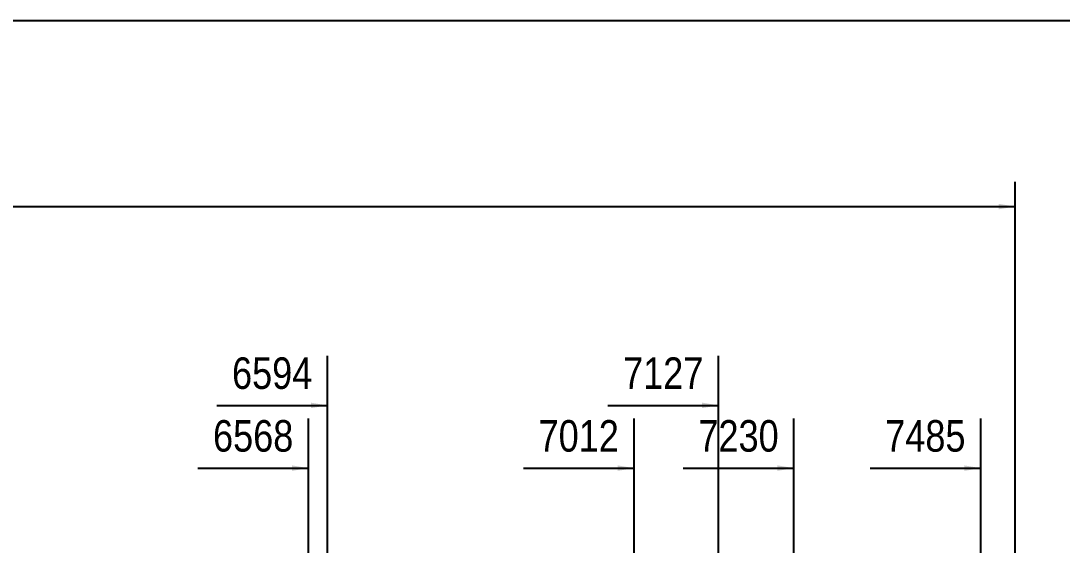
# Model space of a CAD drawing. Header units: millimetres. Extents: x -32 to 370, y -197 to 80.
# Drawn here: x 227.9 to 322.5, y 32.8 to 80.4 of the extents above; entities that cross this region are included whole.
import ezdxf

# ---------------------------------------------------------------- set-up
doc = ezdxf.new("R2010")
doc.units = ezdxf.units.MM
doc.styles.add('Arial Narrow', font='ARIALN.TTF', dxfattribs={"height": 0.2})

# ---------------------------------------------------------------- blocks, each defined once
blk = doc.blocks.new('Unknown-627306814-1201')
at = {"color": 5, "linetype": 'Continuous'}
blk.add_line((370.437, 80.433), (-29.563, 80.433), dxfattribs=at)
blk = doc.blocks.new('StraightDimension-627306814-4839 - 1589')
at = {"linetype": 'Continuous'}
blk.add_hatch(color=7, dxfattribs=at).paths.add_polyline_path([(313.613, 40.036), (315.113, 39.786), (313.613, 39.536)])
at = {"color": 7, "linetype": 'Continuous'}
for p, q in [((315.113, 27), (315.113, 44.286)), ((305.051, 39.786), (315.113, 39.786))]:
    blk.add_line(p, q, dxfattribs=at)
at = {"color": 0}
blk.add_wipeout([(314.338, 40.686), (314.338, 44.886), (305.826, 44.886), (305.826, 40.686)], dxfattribs=at)
at = {"color": 3, "style": 'Arial Narrow'}
blk.add_text('7485', height=2.8633, dxfattribs=at).set_placement((306.426, 41.286))
blk = doc.blocks.new('StraightDimension-627306814-3879 - 1589')
at = {"linetype": 'Continuous'}
blk.add_hatch(color=7, dxfattribs=at).paths.add_polyline_path([(316.732, 63.805), (318.232, 63.555), (316.732, 63.305)])
at = {"color": 7, "linetype": 'Continuous'}
for p, q in [((318.232, -18.621), (318.232, 65.805)), ((-1.067, 63.555), (318.232, 63.555))]:
    blk.add_line(p, q, dxfattribs=at)
blk = doc.blocks.new('StraightDimension-627306814-4840 - 1589')
at = {"linetype": 'Continuous'}
blk.add_hatch(color=7, dxfattribs=at).paths.add_polyline_path([(296.634, 40.036), (298.134, 39.786), (296.634, 39.536)])
at = {"color": 7, "linetype": 'Continuous'}
for p, q in [((298.134, 27), (298.134, 44.286)), ((288.072, 39.786), (298.134, 39.786))]:
    blk.add_line(p, q, dxfattribs=at)
at = {"color": 0}
blk.add_wipeout([(297.359, 40.686), (297.359, 44.886), (288.847, 44.886), (288.847, 40.686)], dxfattribs=at)
at = {"color": 3, "style": 'Arial Narrow'}
blk.add_text('7230', height=2.8633, dxfattribs=at).set_placement((289.447, 41.286))
blk = doc.blocks.new('StraightDimension-627306814-4841 - 1589')
at = {"linetype": 'Continuous'}
blk.add_hatch(color=7, dxfattribs=at).paths.add_polyline_path([(289.785, 45.736), (291.285, 45.486), (289.785, 45.236)])
at = {"color": 7, "linetype": 'Continuous'}
for p, q in [((291.285, 10.008), (291.285, 49.986)), ((281.222, 45.486), (291.285, 45.486))]:
    blk.add_line(p, q, dxfattribs=at)
at = {"color": 0}
blk.add_wipeout([(290.51, 46.386), (290.51, 50.586), (281.997, 50.586), (281.997, 46.386)], dxfattribs=at)
at = {"color": 3, "style": 'Arial Narrow'}
blk.add_text('7127', height=2.8633, dxfattribs=at).set_placement((282.597, 46.986))
blk = doc.blocks.new('StraightDimension-627306814-4842 - 1589')
at = {"linetype": 'Continuous'}
blk.add_hatch(color=7, dxfattribs=at).paths.add_polyline_path([(282.106, 40.036), (283.606, 39.786), (282.106, 39.536)])
at = {"color": 7, "linetype": 'Continuous'}
for p, q in [((283.606, -0.334), (283.606, 44.286)), ((273.544, 39.786), (283.606, 39.786))]:
    blk.add_line(p, q, dxfattribs=at)
at = {"color": 0}
blk.add_wipeout([(282.831, 40.686), (282.831, 44.886), (274.319, 44.886), (274.319, 40.686)], dxfattribs=at)
at = {"color": 3, "style": 'Arial Narrow'}
blk.add_text('7012', height=2.8633, dxfattribs=at).set_placement((274.919, 41.286))
blk = doc.blocks.new('StraightDimension-627306814-4843 - 1589')
at = {"linetype": 'Continuous'}
blk.add_hatch(color=7, dxfattribs=at).paths.add_polyline_path([(254.241, 45.736), (255.741, 45.486), (254.241, 45.236)])
at = {"color": 7, "linetype": 'Continuous'}
for p, q in [((255.741, -29), (255.741, 49.986)), ((245.678, 45.486), (255.741, 45.486))]:
    blk.add_line(p, q, dxfattribs=at)
at = {"color": 0}
blk.add_wipeout([(254.966, 46.386), (254.966, 50.586), (246.453, 50.586), (246.453, 46.386)], dxfattribs=at)
at = {"color": 3, "style": 'Arial Narrow'}
blk.add_text('6594', height=2.8633, dxfattribs=at).set_placement((247.053, 46.986))
blk = doc.blocks.new('StraightDimension-627306814-4844 - 1589')
at = {"linetype": 'Continuous'}
blk.add_hatch(color=7, dxfattribs=at).paths.add_polyline_path([(252.513, 40.036), (254.013, 39.786), (252.513, 39.536)])
at = {"color": 7, "linetype": 'Continuous'}
for p, q in [((254.013, 27), (254.013, 44.286)), ((243.951, 39.786), (254.013, 39.786))]:
    blk.add_line(p, q, dxfattribs=at)
at = {"color": 0}
blk.add_wipeout([(253.238, 40.686), (253.238, 44.886), (244.726, 44.886), (244.726, 40.686)], dxfattribs=at)
at = {"color": 3, "style": 'Arial Narrow'}
blk.add_text('6568', height=2.8633, dxfattribs=at).set_placement((245.326, 41.286))

msp = doc.modelspace()

# ---------------------------------------------------------------- block references
msp.add_blockref('Unknown-627306814-1201', (0, 0))

# ---------------------------------------------------------------- next in the draw order: block references
msp.add_blockref('StraightDimension-627306814-4839 - 1589', (0, 0))

# ---------------------------------------------------------------- next in the draw order: block references
msp.add_blockref('StraightDimension-627306814-3879 - 1589', (0, 0))

# ---------------------------------------------------------------- next in the draw order: block references
for name in ['StraightDimension-627306814-4843 - 1589', 'StraightDimension-627306814-4840 - 1589']:
    msp.add_blockref(name, (0, 0))

# ---------------------------------------------------------------- next in the draw order: block references
for name in ['StraightDimension-627306814-4841 - 1589', 'StraightDimension-627306814-4844 - 1589']:
    msp.add_blockref(name, (0, 0))

# ---------------------------------------------------------------- next in the draw order: block references
msp.add_blockref('StraightDimension-627306814-4842 - 1589', (0, 0))

doc.saveas('drawing.dxf')
